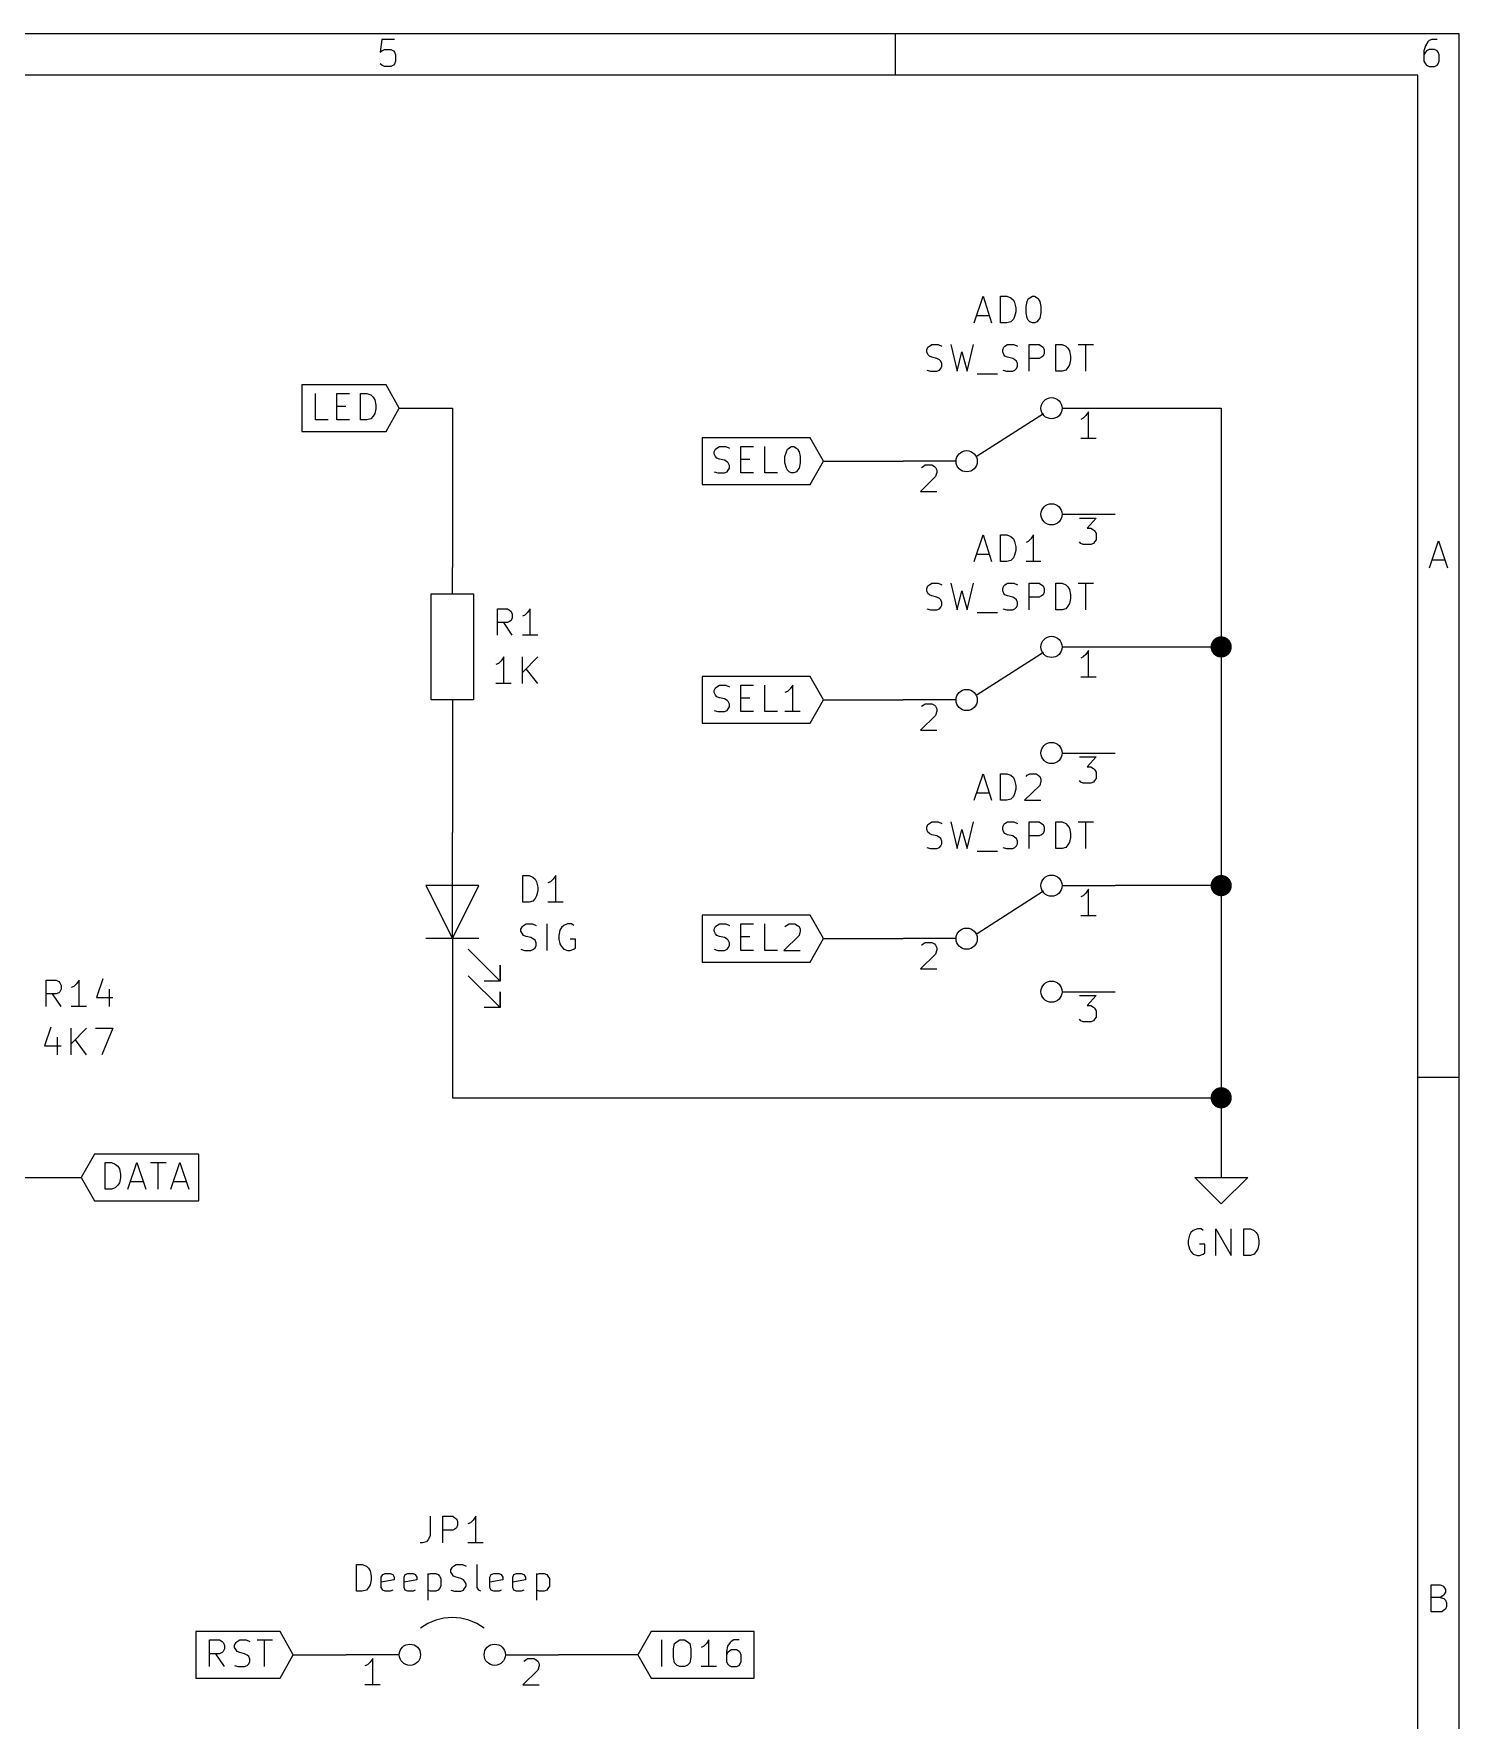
# Model space of a CAD drawing. Extents: x 10 to 287, y -200 to -10.
# Drawn here: x 218.7 to 287, y -90.8 to -10 of the extents above; entities that cross this region are included whole.
import ezdxf

# ---------------------------------------------------------------- set-up
doc = ezdxf.new("R2010")
doc.units = 0
doc.header["$MEASUREMENT"] = 0
for name, color, linetype in [('CYAN2', 4, 'CONTINUOUS'), ('GREEN2', 3, 'CONTINUOUS'), ('RED2', 1, 'CONTINUOUS')]:
    doc.layers.add(name, color=color, linetype=linetype)

msp = doc.modelspace()

# ---------------------------------------------------------------- linework, layer by layer
at = {"layer": 'CYAN2', "linetype": 'CONTINUOUS'}
for p, q in [((263.754, -23.8506), (264.185, -22.5806)), ((264.185, -22.5806), (264.592, -23.8506)), ((265.024, -23.8506), (265.024, -22.5806)), ((265.024, -22.5806), (265.328, -22.5806)), ((265.328, -22.5806), (265.506, -22.6568)), ((266.421, -22.6568), (266.548, -22.5806)), ((266.548, -22.5806), (266.649, -22.5806)), ((266.649, -22.5806), (266.776, -22.6568)), ((265.506, -22.6568), (265.633, -22.7584)), ((265.633, -22.7584), (265.684, -22.8854)), ((265.684, -22.8854), (265.76, -23.1394)), ((265.76, -23.3172), (265.684, -23.5458)), ((265.76, -23.1394), (265.76, -23.3172)), ((266.243, -23.0632), (266.294, -22.8346)), ((266.243, -23.368), (266.243, -23.0632)), ((266.294, -23.622), (266.243, -23.368)), ((266.294, -22.8346), (266.344, -22.7076)), ((266.344, -22.7076), (266.421, -22.6568)), ((266.776, -22.6568), (266.827, -22.7076)), ((266.827, -22.7076), (266.903, -22.8346)), ((266.903, -22.8346), (266.954, -23.0632)), ((266.954, -23.368), (266.903, -23.622)), ((266.954, -23.0632), (266.954, -23.368)), ((263.881, -23.495), (264.49, -23.495)), ((265.328, -23.8506), (265.024, -23.8506)), ((265.506, -23.7998), (265.328, -23.8506)), ((265.633, -23.6728), (265.506, -23.7998)), ((265.684, -23.5458), (265.633, -23.6728)), ((266.344, -23.7236), (266.294, -23.622)), ((266.421, -23.7998), (266.344, -23.7236)), ((266.548, -23.8506), (266.421, -23.7998)), ((266.649, -23.8506), (266.548, -23.8506)), ((266.776, -23.7998), (266.649, -23.8506)), ((266.827, -23.7236), (266.776, -23.7998)), ((266.903, -23.622), (266.827, -23.7236)), ((261.493, -25.146), (261.544, -25.019)), ((261.544, -25.019), (261.62, -24.9682)), ((261.62, -24.9682), (261.722, -24.892)), ((261.722, -24.892), (262.026, -24.892)), ((262.026, -24.892), (262.204, -24.9682)), ((262.636, -24.892), (262.941, -26.162)), ((263.423, -26.162), (263.728, -24.892)), ((265.125, -25.146), (265.176, -25.019)), ((265.176, -25.019), (265.227, -24.9682)), ((265.227, -24.9682), (265.354, -24.892)), ((265.354, -24.892), (265.659, -24.892)), ((265.659, -24.892), (265.836, -24.9682)), ((266.395, -26.162), (266.395, -24.892)), ((266.395, -24.892), (266.878, -24.892)), ((266.878, -24.892), (266.979, -24.9682)), ((266.979, -24.9682), (267.056, -25.019)), ((267.056, -25.019), (267.106, -25.146)), ((267.665, -26.162), (267.665, -24.892)), ((267.665, -24.892), (267.97, -24.892)), ((267.97, -24.892), (268.148, -24.9682)), ((268.148, -24.9682), (268.249, -25.0698)), ((268.732, -24.892), (269.469, -24.892)), ((269.113, -26.162), (269.113, -24.892)), ((261.493, -25.2476), (261.493, -25.146)), ((261.544, -25.3746), (261.493, -25.2476)), ((261.62, -25.4508), (261.544, -25.3746)), ((261.722, -25.5016), (261.62, -25.4508)), ((261.976, -25.5524), (261.722, -25.5016)), ((262.103, -25.6286), (261.976, -25.5524)), ((262.153, -25.6794), (262.103, -25.6286)), ((262.204, -25.8064), (262.153, -25.6794)), ((262.204, -25.9334), (262.204, -25.8064)), ((262.941, -26.162), (263.169, -25.2476)), ((263.169, -25.2476), (263.423, -26.162)), ((265.125, -25.2476), (265.125, -25.146)), ((265.176, -25.3746), (265.125, -25.2476)), ((265.227, -25.4508), (265.176, -25.3746)), ((265.354, -25.5016), (265.227, -25.4508)), ((265.608, -25.5524), (265.354, -25.5016)), ((265.709, -25.6286), (265.608, -25.5524)), ((265.786, -25.6794), (265.709, -25.6286)), ((265.836, -25.8064), (265.786, -25.6794)), ((265.836, -25.9334), (265.836, -25.8064)), ((266.878, -25.5524), (266.395, -25.5524)), ((266.979, -25.5016), (266.878, -25.5524)), ((267.056, -25.4508), (266.979, -25.5016)), ((267.106, -25.3238), (267.056, -25.4508)), ((267.106, -25.146), (267.106, -25.3238)), ((268.249, -25.0698), (268.326, -25.1968)), ((268.326, -25.1968), (268.376, -25.4508)), ((268.376, -25.6286), (268.326, -25.8572)), ((268.376, -25.4508), (268.376, -25.6286)), ((261.493, -26.1112), (261.671, -26.162)), ((261.671, -26.162), (261.976, -26.162)), ((261.976, -26.162), (262.103, -26.1112)), ((262.103, -26.1112), (262.153, -26.035)), ((262.153, -26.035), (262.204, -25.9334)), ((263.906, -26.289), (264.871, -26.289)), ((265.125, -26.1112), (265.303, -26.162)), ((265.303, -26.162), (265.608, -26.162)), ((265.608, -26.162), (265.709, -26.1112)), ((265.709, -26.1112), (265.786, -26.035)), ((265.786, -26.035), (265.836, -25.9334)), ((267.97, -26.162), (267.665, -26.162)), ((268.148, -26.1112), (267.97, -26.162)), ((268.249, -25.9842), (268.148, -26.1112)), ((268.326, -25.8572), (268.249, -25.9842)), ((263.754, -35.2806), (264.185, -34.0106)), ((264.185, -34.0106), (264.592, -35.2806)), ((265.024, -35.2806), (265.024, -34.0106)), ((265.024, -34.0106), (265.328, -34.0106)), ((265.328, -34.0106), (265.506, -34.0868)), ((265.506, -34.0868), (265.633, -34.1884)), ((265.633, -34.1884), (265.684, -34.3154)), ((265.684, -34.3154), (265.76, -34.5694)), ((265.76, -34.5694), (265.76, -34.7472)), ((266.344, -34.3154), (266.243, -34.3662)), ((266.471, -34.1884), (266.344, -34.3154)), ((266.598, -34.0106), (266.471, -34.1884)), ((266.598, -35.2806), (266.598, -34.0106)), ((263.881, -34.925), (264.49, -34.925)), ((265.328, -35.2806), (265.024, -35.2806)), ((265.506, -35.2298), (265.328, -35.2806)), ((265.633, -35.1028), (265.506, -35.2298)), ((265.684, -34.9758), (265.633, -35.1028)), ((265.76, -34.7472), (265.684, -34.9758)), ((266.954, -35.2806), (266.243, -35.2806)), ((261.62, -36.3982), (261.722, -36.322)), ((261.722, -36.322), (262.026, -36.322)), ((262.026, -36.322), (262.204, -36.3982)), ((262.636, -36.322), (262.941, -37.592)), ((263.423, -37.592), (263.728, -36.322)), ((265.227, -36.3982), (265.354, -36.322)), ((265.354, -36.322), (265.659, -36.322)), ((265.659, -36.322), (265.836, -36.3982)), ((266.395, -37.592), (266.395, -36.322)), ((266.395, -36.322), (266.878, -36.322)), ((266.878, -36.322), (266.979, -36.3982)), ((267.665, -37.592), (267.665, -36.322)), ((267.665, -36.322), (267.97, -36.322)), ((267.97, -36.322), (268.148, -36.3982)), ((268.732, -36.322), (269.469, -36.322)), ((269.113, -37.592), (269.113, -36.322)), ((261.493, -36.576), (261.544, -36.449)), ((261.493, -36.6776), (261.493, -36.576)), ((261.544, -36.8046), (261.493, -36.6776)), ((261.544, -36.449), (261.62, -36.3982)), ((261.62, -36.8808), (261.544, -36.8046)), ((261.722, -36.9316), (261.62, -36.8808)), ((261.976, -36.9824), (261.722, -36.9316)), ((262.103, -37.0586), (261.976, -36.9824)), ((262.153, -37.1094), (262.103, -37.0586)), ((262.204, -37.2364), (262.153, -37.1094)), ((262.941, -37.592), (263.169, -36.6776)), ((263.169, -36.6776), (263.423, -37.592)), ((265.125, -36.576), (265.176, -36.449)), ((265.125, -36.6776), (265.125, -36.576)), ((265.176, -36.8046), (265.125, -36.6776)), ((265.176, -36.449), (265.227, -36.3982)), ((265.227, -36.8808), (265.176, -36.8046)), ((265.354, -36.9316), (265.227, -36.8808)), ((265.608, -36.9824), (265.354, -36.9316)), ((265.709, -37.0586), (265.608, -36.9824)), ((265.786, -37.1094), (265.709, -37.0586)), ((265.836, -37.2364), (265.786, -37.1094)), ((266.878, -36.9824), (266.395, -36.9824)), ((266.979, -36.9316), (266.878, -36.9824)), ((266.979, -36.3982), (267.056, -36.449)), ((267.056, -36.8808), (266.979, -36.9316)), ((267.056, -36.449), (267.106, -36.576)), ((267.106, -36.7538), (267.056, -36.8808)), ((267.106, -36.576), (267.106, -36.7538)), ((268.148, -36.3982), (268.249, -36.4998)), ((268.249, -36.4998), (268.326, -36.6268)), ((268.326, -36.6268), (268.376, -36.8808)), ((268.376, -37.0586), (268.326, -37.2872)), ((268.376, -36.8808), (268.376, -37.0586)), ((240.919, -38.8112), (240.919, -37.5412)), ((240.919, -37.5412), (241.402, -37.5412)), ((241.402, -37.5412), (241.503, -37.6174)), ((241.503, -37.6174), (241.579, -37.6682)), ((241.579, -37.6682), (241.63, -37.7952)), ((241.63, -37.7952), (241.63, -37.973)), ((242.24, -37.846), (242.113, -37.8968)), ((242.367, -37.719), (242.24, -37.846)), ((242.494, -37.5412), (242.367, -37.719)), ((242.494, -38.8112), (242.494, -37.5412)), ((261.493, -37.5412), (261.671, -37.592)), ((261.671, -37.592), (261.976, -37.592)), ((261.976, -37.592), (262.103, -37.5412)), ((262.103, -37.5412), (262.153, -37.465)), ((262.153, -37.465), (262.204, -37.3634)), ((262.204, -37.3634), (262.204, -37.2364)), ((263.906, -37.719), (264.871, -37.719)), ((265.125, -37.5412), (265.303, -37.592)), ((265.303, -37.592), (265.608, -37.592)), ((265.608, -37.592), (265.709, -37.5412)), ((265.709, -37.5412), (265.786, -37.465)), ((265.786, -37.465), (265.836, -37.3634)), ((265.836, -37.3634), (265.836, -37.2364)), ((267.97, -37.592), (267.665, -37.592)), ((268.148, -37.5412), (267.97, -37.592)), ((268.249, -37.4142), (268.148, -37.5412)), ((268.326, -37.2872), (268.249, -37.4142)), ((241.402, -38.2016), (240.919, -38.2016)), ((241.63, -38.8112), (241.224, -38.2016)), ((241.503, -38.1508), (241.402, -38.2016)), ((241.579, -38.1), (241.503, -38.1508)), ((241.63, -37.973), (241.579, -38.1)), ((242.849, -38.8112), (242.113, -38.8112)), ((240.97, -40.1574), (240.843, -40.2082)), ((241.097, -40.0304), (240.97, -40.1574)), ((241.224, -39.8526), (241.097, -40.0304)), ((241.224, -41.1226), (241.224, -39.8526)), ((242.113, -41.1226), (242.113, -39.8526)), ((242.849, -39.8526), (242.113, -40.5892)), ((241.579, -41.1226), (240.843, -41.1226)), ((242.849, -41.1226), (242.291, -40.4114)), ((263.754, -46.7106), (264.185, -45.4406)), ((264.185, -45.4406), (264.592, -46.7106)), ((265.024, -46.7106), (265.024, -45.4406)), ((265.024, -45.4406), (265.328, -45.4406)), ((265.328, -45.4406), (265.506, -45.5168)), ((265.506, -45.5168), (265.633, -45.6184)), ((265.633, -45.6184), (265.684, -45.7454)), ((265.684, -45.7454), (265.76, -45.9994)), ((265.76, -45.9994), (265.76, -46.1772)), ((266.903, -45.9994), (266.167, -46.7106)), ((266.243, -45.5676), (266.294, -45.5168)), ((266.294, -45.5168), (266.421, -45.4406)), ((266.421, -45.4406), (266.725, -45.4406)), ((266.725, -45.4406), (266.827, -45.5168)), ((266.827, -45.5168), (266.903, -45.5676)), ((266.903, -45.5676), (266.954, -45.6946)), ((266.954, -45.7962), (266.903, -45.9994)), ((266.954, -45.6946), (266.954, -45.7962)), ((263.881, -46.355), (264.49, -46.355)), ((265.328, -46.7106), (265.024, -46.7106)), ((265.506, -46.6598), (265.328, -46.7106)), ((265.633, -46.5328), (265.506, -46.6598)), ((265.684, -46.4058), (265.633, -46.5328)), ((265.76, -46.1772), (265.684, -46.4058)), ((266.167, -46.7106), (266.954, -46.7106)), ((261.493, -48.006), (261.544, -47.879)), ((261.493, -48.1076), (261.493, -48.006)), ((261.544, -48.2346), (261.493, -48.1076)), ((261.544, -47.879), (261.62, -47.8282)), ((261.62, -48.3108), (261.544, -48.2346)), ((261.62, -47.8282), (261.722, -47.752)), ((261.722, -48.3616), (261.62, -48.3108)), ((261.722, -47.752), (262.026, -47.752)), ((261.976, -48.4124), (261.722, -48.3616)), ((262.103, -48.4886), (261.976, -48.4124)), ((262.026, -47.752), (262.204, -47.8282)), ((262.636, -47.752), (262.941, -49.022)), ((262.941, -49.022), (263.169, -48.1076)), ((263.169, -48.1076), (263.423, -49.022)), ((263.423, -49.022), (263.728, -47.752)), ((265.125, -48.006), (265.176, -47.879)), ((265.125, -48.1076), (265.125, -48.006)), ((265.176, -48.2346), (265.125, -48.1076)), ((265.176, -47.879), (265.227, -47.8282)), ((265.227, -48.3108), (265.176, -48.2346)), ((265.227, -47.8282), (265.354, -47.752)), ((265.354, -48.3616), (265.227, -48.3108)), ((265.354, -47.752), (265.659, -47.752)), ((265.608, -48.4124), (265.354, -48.3616)), ((265.709, -48.4886), (265.608, -48.4124)), ((265.659, -47.752), (265.836, -47.8282)), ((266.395, -49.022), (266.395, -47.752)), ((266.395, -47.752), (266.878, -47.752)), ((266.878, -48.4124), (266.395, -48.4124)), ((266.878, -47.752), (266.979, -47.8282)), ((266.979, -48.3616), (266.878, -48.4124)), ((266.979, -47.8282), (267.056, -47.879)), ((267.056, -48.3108), (266.979, -48.3616)), ((267.056, -47.879), (267.106, -48.006)), ((267.106, -48.1838), (267.056, -48.3108)), ((267.106, -48.006), (267.106, -48.1838)), ((267.665, -49.022), (267.665, -47.752)), ((267.665, -47.752), (267.97, -47.752)), ((267.97, -47.752), (268.148, -47.8282)), ((268.148, -47.8282), (268.249, -47.9298)), ((268.249, -47.9298), (268.326, -48.0568)), ((268.326, -48.0568), (268.376, -48.3108)), ((268.376, -48.3108), (268.376, -48.4886)), ((268.732, -47.752), (269.469, -47.752)), ((269.113, -49.022), (269.113, -47.752)), ((261.493, -48.9712), (261.671, -49.022)), ((261.671, -49.022), (261.976, -49.022)), ((261.976, -49.022), (262.103, -48.9712)), ((262.153, -48.5394), (262.103, -48.4886)), ((262.103, -48.9712), (262.153, -48.895)), ((262.204, -48.6664), (262.153, -48.5394)), ((262.153, -48.895), (262.204, -48.7934)), ((262.204, -48.7934), (262.204, -48.6664)), ((263.906, -49.149), (264.871, -49.149)), ((265.125, -48.9712), (265.303, -49.022)), ((265.303, -49.022), (265.608, -49.022)), ((265.608, -49.022), (265.709, -48.9712)), ((265.786, -48.5394), (265.709, -48.4886)), ((265.709, -48.9712), (265.786, -48.895)), ((265.836, -48.6664), (265.786, -48.5394)), ((265.786, -48.895), (265.836, -48.7934)), ((265.836, -48.7934), (265.836, -48.6664)), ((267.97, -49.022), (267.665, -49.022)), ((268.148, -48.9712), (267.97, -49.022)), ((268.249, -48.8442), (268.148, -48.9712)), ((268.326, -48.7172), (268.249, -48.8442)), ((268.376, -48.4886), (268.326, -48.7172)), ((242.138, -51.5874), (242.138, -50.3174)), ((242.138, -50.3174), (242.443, -50.3174)), ((242.443, -50.3174), (242.621, -50.3936)), ((242.621, -50.3936), (242.722, -50.4952)), ((242.722, -50.4952), (242.799, -50.6222)), ((242.799, -50.6222), (242.849, -50.8762)), ((242.849, -50.8762), (242.849, -51.054)), ((243.459, -50.6222), (243.332, -50.673)), ((243.586, -50.4952), (243.459, -50.6222)), ((243.713, -50.3174), (243.586, -50.4952)), ((243.713, -51.5874), (243.713, -50.3174)), ((242.443, -51.5874), (242.138, -51.5874)), ((242.621, -51.5366), (242.443, -51.5874)), ((242.722, -51.4096), (242.621, -51.5366)), ((242.799, -51.2826), (242.722, -51.4096)), ((242.849, -51.054), (242.799, -51.2826)), ((244.069, -51.5874), (243.332, -51.5874)), ((242.037, -52.8828), (242.113, -52.7558)), ((242.037, -52.9844), (242.037, -52.8828)), ((242.113, -53.1114), (242.037, -52.9844)), ((242.113, -52.7558), (242.164, -52.705)), ((242.164, -53.1876), (242.113, -53.1114)), ((242.164, -52.705), (242.291, -52.6288)), ((242.291, -53.2384), (242.164, -53.1876)), ((242.291, -52.6288), (242.595, -52.6288)), ((242.519, -53.2892), (242.291, -53.2384)), ((242.646, -53.3654), (242.519, -53.2892)), ((242.595, -52.6288), (242.773, -52.705)), ((243.307, -53.8988), (243.307, -52.6288)), ((243.916, -52.9336), (243.865, -53.1876)), ((243.865, -53.1876), (243.865, -53.3654)), ((243.992, -52.8066), (243.916, -52.9336)), ((244.094, -52.705), (243.992, -52.8066)), ((244.272, -52.6288), (244.094, -52.705)), ((244.475, -52.6288), (244.272, -52.6288)), ((244.577, -52.705), (244.475, -52.6288)), ((242.037, -53.848), (242.214, -53.8988)), ((242.214, -53.8988), (242.519, -53.8988)), ((242.519, -53.8988), (242.646, -53.848)), ((242.722, -53.4162), (242.646, -53.3654)), ((242.646, -53.848), (242.722, -53.7718)), ((242.773, -53.5432), (242.722, -53.4162)), ((242.722, -53.7718), (242.773, -53.6702)), ((242.773, -53.6702), (242.773, -53.5432)), ((243.865, -53.3654), (243.916, -53.594)), ((243.916, -53.594), (243.992, -53.721)), ((243.992, -53.721), (244.094, -53.848)), ((244.094, -53.848), (244.272, -53.8988)), ((244.272, -53.8988), (244.399, -53.8988)), ((244.653, -53.3654), (244.399, -53.3654)), ((244.399, -53.8988), (244.577, -53.848)), ((244.577, -53.848), (244.653, -53.7718)), ((244.653, -53.7718), (244.653, -53.3654)), ((219.304, -56.5912), (219.304, -55.3212)), ((219.304, -55.3212), (219.786, -55.3212)), ((219.786, -55.3212), (219.913, -55.3974)), ((219.913, -55.3974), (219.964, -55.4482)), ((219.964, -55.4482), (220.015, -55.5752)), ((220.015, -55.5752), (220.015, -55.753)), ((220.624, -55.626), (220.497, -55.6768)), ((220.751, -55.499), (220.624, -55.626)), ((220.878, -55.3212), (220.751, -55.499)), ((220.878, -56.5912), (220.878, -55.3212)), ((222.021, -55.2704), (221.717, -56.1594)), ((219.786, -55.9816), (219.304, -55.9816)), ((220.015, -56.5912), (219.608, -55.9816)), ((219.913, -55.9308), (219.786, -55.9816)), ((219.964, -55.88), (219.913, -55.9308)), ((220.015, -55.753), (219.964, -55.88)), ((221.717, -56.1594), (222.504, -56.1594)), ((222.326, -55.753), (222.326, -56.5912)), ((221.234, -56.5912), (220.497, -56.5912)), ((219.532, -57.5818), (219.227, -58.4708)), ((219.837, -58.0644), (219.837, -58.9026)), ((220.497, -58.9026), (220.497, -57.6326)), ((221.234, -57.6326), (220.497, -58.3692)), ((221.666, -57.6326), (222.504, -57.6326)), ((222.504, -57.6326), (221.971, -58.9026)), ((219.227, -58.4708), (220.015, -58.4708)), ((221.234, -58.9026), (220.701, -58.1914)), ((274.066, -67.5386), (274.015, -67.7926)), ((274.015, -67.7926), (274.015, -67.9704)), ((274.142, -67.4116), (274.066, -67.5386)), ((274.244, -67.31), (274.142, -67.4116)), ((274.447, -67.2338), (274.244, -67.31)), ((274.625, -67.2338), (274.447, -67.2338)), ((274.726, -67.31), (274.625, -67.2338)), ((275.336, -68.5038), (275.336, -67.2338)), ((275.336, -67.2338), (276.073, -68.5038)), ((276.073, -68.5038), (276.073, -67.2338)), ((276.682, -68.5038), (276.682, -67.2338)), ((276.682, -67.2338), (276.987, -67.2338)), ((276.987, -67.2338), (277.165, -67.31)), ((277.165, -67.31), (277.266, -67.4116)), ((277.266, -67.4116), (277.343, -67.5386)), ((277.343, -67.5386), (277.393, -67.7926)), ((277.393, -67.7926), (277.393, -67.9704)), ((274.015, -67.9704), (274.066, -68.199)), ((274.066, -68.199), (274.142, -68.326)), ((274.142, -68.326), (274.244, -68.453)), ((274.244, -68.453), (274.447, -68.5038)), ((274.447, -68.5038), (274.549, -68.5038)), ((274.803, -67.9704), (274.549, -67.9704)), ((274.549, -68.5038), (274.726, -68.453)), ((274.726, -68.453), (274.803, -68.3768)), ((274.803, -68.3768), (274.803, -67.9704)), ((276.987, -68.5038), (276.682, -68.5038)), ((277.165, -68.453), (276.987, -68.5038)), ((277.266, -68.326), (277.165, -68.453)), ((277.343, -68.199), (277.266, -68.326)), ((277.393, -67.9704), (277.343, -68.199)), ((237.693, -81.0006), (237.693, -81.915)), ((238.303, -82.2706), (238.303, -81.0006)), ((238.303, -81.0006), (238.785, -81.0006)), ((238.785, -81.0006), (238.887, -81.0768)), ((238.887, -81.0768), (238.963, -81.1276)), ((238.963, -81.5594), (238.887, -81.6102)), ((238.963, -81.1276), (239.014, -81.2546)), ((239.014, -81.4324), (238.963, -81.5594)), ((239.014, -81.2546), (239.014, -81.4324)), ((239.624, -81.3054), (239.497, -81.3562)), ((239.751, -81.1784), (239.624, -81.3054)), ((239.878, -81.0006), (239.751, -81.1784)), ((239.878, -82.2706), (239.878, -81.0006)), ((237.338, -82.2706), (237.211, -82.2706)), ((237.515, -82.2198), (237.338, -82.2706)), ((237.617, -82.0928), (237.515, -82.2198)), ((237.693, -81.915), (237.617, -82.0928)), ((238.785, -81.661), (238.303, -81.661)), ((238.887, -81.6102), (238.785, -81.661)), ((240.233, -82.2706), (239.497, -82.2706)), ((234.163, -84.582), (234.163, -83.312)), ((234.163, -83.312), (234.442, -83.312)), ((234.442, -83.312), (234.645, -83.3882)), ((234.645, -83.3882), (234.747, -83.4898)), ((234.747, -83.4898), (234.823, -83.6168)), ((234.823, -83.6168), (234.874, -83.8708)), ((234.874, -83.8708), (234.874, -84.0486)), ((235.356, -83.9216), (235.433, -83.7946)), ((235.356, -84.4042), (235.356, -83.9216)), ((235.433, -83.7946), (235.534, -83.7438)), ((235.534, -83.7438), (235.788, -83.7438)), ((235.788, -83.7438), (235.915, -83.7946)), ((235.915, -83.7946), (235.966, -83.9216)), ((235.966, -83.9216), (235.966, -84.0486)), ((236.449, -83.9216), (236.499, -83.7946)), ((236.449, -84.4042), (236.449, -83.9216)), ((236.499, -83.7946), (236.626, -83.7438)), ((236.626, -83.7438), (236.88, -83.7438)), ((236.88, -83.7438), (236.982, -83.7946)), ((236.982, -83.7946), (237.058, -83.9216)), ((237.058, -83.9216), (237.058, -84.0486)), ((237.592, -83.7438), (237.592, -85.0138)), ((237.592, -83.7946), (237.719, -83.7438)), ((237.719, -83.7438), (237.973, -83.7438)), ((237.973, -83.7438), (238.074, -83.7946)), ((238.074, -83.7946), (238.15, -83.8708)), ((238.15, -83.8708), (238.201, -83.9724)), ((238.201, -83.9724), (238.201, -84.3534)), ((238.684, -83.566), (238.76, -83.439)), ((238.684, -83.6676), (238.684, -83.566)), ((238.76, -83.7946), (238.684, -83.6676)), ((238.76, -83.439), (238.811, -83.3882)), ((238.811, -83.8708), (238.76, -83.7946)), ((238.811, -83.3882), (238.938, -83.312)), ((238.938, -83.9216), (238.811, -83.8708)), ((238.938, -83.312), (239.243, -83.312)), ((239.166, -83.9724), (238.938, -83.9216)), ((239.293, -84.0486), (239.166, -83.9724)), ((239.243, -83.312), (239.42, -83.3882)), ((239.954, -84.4042), (239.954, -83.312)), ((240.563, -83.9216), (240.614, -83.7946)), ((240.563, -84.4042), (240.563, -83.9216)), ((240.614, -83.7946), (240.741, -83.7438)), ((240.741, -83.7438), (240.995, -83.7438)), ((240.995, -83.7438), (241.097, -83.7946)), ((241.097, -83.7946), (241.173, -83.9216)), ((241.173, -83.9216), (241.173, -84.0486)), ((241.656, -83.9216), (241.706, -83.7946)), ((241.656, -84.4042), (241.656, -83.9216)), ((241.706, -83.7946), (241.833, -83.7438)), ((241.833, -83.7438), (242.062, -83.7438)), ((242.062, -83.7438), (242.189, -83.7946)), ((242.189, -83.7946), (242.265, -83.9216)), ((242.265, -83.9216), (242.265, -84.0486)), ((242.799, -83.7438), (242.799, -85.0138)), ((242.799, -83.7946), (242.926, -83.7438)), ((242.926, -83.7438), (243.154, -83.7438)), ((243.154, -83.7438), (243.281, -83.7946)), ((243.281, -83.7946), (243.332, -83.8708)), ((243.332, -83.8708), (243.408, -83.9724)), ((243.408, -83.9724), (243.408, -84.3534)), ((234.442, -84.582), (234.163, -84.582)), ((234.645, -84.5312), (234.442, -84.582)), ((234.747, -84.4042), (234.645, -84.5312)), ((234.823, -84.2772), (234.747, -84.4042)), ((234.874, -84.0486), (234.823, -84.2772)), ((235.966, -84.0486), (235.356, -84.1502)), ((235.433, -84.5312), (235.356, -84.4042)), ((235.534, -84.582), (235.433, -84.5312)), ((235.788, -84.582), (235.534, -84.582)), ((235.915, -84.5312), (235.788, -84.582)), ((237.058, -84.0486), (236.449, -84.1502)), ((236.499, -84.5312), (236.449, -84.4042)), ((236.626, -84.582), (236.499, -84.5312)), ((236.88, -84.582), (236.626, -84.582)), ((236.982, -84.5312), (236.88, -84.582)), ((237.719, -84.582), (237.592, -84.5312)), ((237.973, -84.582), (237.719, -84.582)), ((238.074, -84.5312), (237.973, -84.582)), ((238.15, -84.455), (238.074, -84.5312)), ((238.201, -84.3534), (238.15, -84.455)), ((238.684, -84.5312), (238.862, -84.582)), ((238.862, -84.582), (239.166, -84.582)), ((239.166, -84.582), (239.293, -84.5312)), ((239.344, -84.0994), (239.293, -84.0486)), ((239.293, -84.5312), (239.344, -84.455)), ((239.42, -84.2264), (239.344, -84.0994)), ((239.344, -84.455), (239.42, -84.3534)), ((239.42, -84.3534), (239.42, -84.2264)), ((240.03, -84.5312), (239.954, -84.4042)), ((240.132, -84.582), (240.03, -84.5312)), ((241.173, -84.0486), (240.563, -84.1502)), ((240.614, -84.5312), (240.563, -84.4042)), ((240.741, -84.582), (240.614, -84.5312)), ((240.995, -84.582), (240.741, -84.582)), ((241.097, -84.5312), (240.995, -84.582)), ((242.265, -84.0486), (241.656, -84.1502)), ((241.706, -84.5312), (241.656, -84.4042)), ((241.833, -84.582), (241.706, -84.5312)), ((242.062, -84.582), (241.833, -84.582)), ((242.189, -84.5312), (242.062, -84.582)), ((242.926, -84.582), (242.799, -84.5312)), ((243.154, -84.582), (242.926, -84.582)), ((243.281, -84.5312), (243.154, -84.582)), ((243.332, -84.455), (243.281, -84.5312)), ((243.408, -84.3534), (243.332, -84.455))]:
    msp.add_line(p, q, dxfattribs=at)
at = {"layer": 'GREEN2', "linetype": 'CONTINUOUS'}
for p, q in [((236.22, -27.94), (238.76, -27.94)), ((238.76, -27.94), (238.76, -35.56)), ((270.51, -27.94), (275.59, -27.94)), ((275.59, -27.94), (275.59, -39.37)), ((256.54, -30.48), (260.35, -30.48)), ((270.51, -39.37), (275.59, -39.37)), ((275.59, -39.37), (275.59, -50.8)), ((256.54, -41.91), (260.35, -41.91)), ((238.76, -43.18), (238.76, -48.26)), ((275.59, -50.8), (270.51, -50.8)), ((275.59, -50.8), (275.59, -60.96)), ((256.54, -53.34), (260.35, -53.34)), ((238.76, -55.88), (238.76, -60.96)), ((238.76, -60.96), (275.59, -60.96)), ((275.59, -60.96), (275.59, -63.5)), ((217.17, -64.77), (220.98, -64.77)), ((231.14, -87.63), (233.68, -87.63)), ((247.65, -87.63), (243.84, -87.63))]:
    msp.add_line(p, q, dxfattribs=at)
at = {"layer": 'GREEN2', "const_width": 0.508}
for points in [[(275.336, -39.37, 1), (275.844, -39.37, 1)], [(275.336, -50.8, 1), (275.844, -50.8, 1)], [(275.336, -60.96, 1), (275.844, -60.96, 1)]]:
    msp.add_lwpolyline(points, format="xyb", close=True, dxfattribs=at)
at = {"layer": 'RED2', "linetype": 'CONTINUOUS'}
for p, q in [((286.995, -10.0076), (10.0076, -10.0076)), ((235.382, -10.287), (235.306, -10.8966)), ((235.991, -10.287), (235.382, -10.287)), ((259.994, -11.9888), (259.994, -10.0076)), ((285.496, -10.3886), (285.369, -10.5918)), ((285.547, -10.3378), (285.496, -10.3886)), ((285.674, -10.287), (285.547, -10.3378)), ((285.928, -10.287), (285.674, -10.287)), ((286.995, -200), (286.995, -10.0076)), ((235.306, -10.8966), (235.382, -10.8204)), ((235.382, -10.8204), (235.509, -10.7696)), ((235.509, -10.7696), (235.814, -10.7696)), ((235.814, -10.7696), (235.941, -10.8204)), ((235.941, -10.8204), (235.991, -10.8966)), ((235.991, -10.8966), (236.042, -11.0236)), ((236.042, -11.0236), (236.042, -11.3284)), ((285.369, -10.5918), (285.293, -10.8204)), ((285.293, -10.8204), (285.293, -11.3284)), ((285.369, -10.8966), (285.293, -11.0236)), ((285.42, -10.8204), (285.369, -10.8966)), ((285.547, -10.7696), (285.42, -10.8204)), ((285.801, -10.7696), (285.547, -10.7696)), ((285.928, -10.8204), (285.801, -10.7696)), ((285.979, -10.8966), (285.928, -10.8204)), ((286.029, -11.0236), (285.979, -10.8966)), ((286.029, -11.3284), (286.029, -11.0236)), ((285.013, -11.9888), (11.9888, -11.9888)), ((235.382, -11.5062), (235.306, -11.4554)), ((235.509, -11.5824), (235.382, -11.5062)), ((235.814, -11.5824), (235.509, -11.5824)), ((235.941, -11.5062), (235.814, -11.5824)), ((235.991, -11.4554), (235.941, -11.5062)), ((236.042, -11.3284), (235.991, -11.4554)), ((285.013, -198.018), (285.013, -11.9888)), ((285.293, -11.3284), (285.369, -11.4554)), ((285.369, -11.4554), (285.42, -11.5062)), ((285.42, -11.5062), (285.547, -11.5824)), ((285.547, -11.5824), (285.801, -11.5824)), ((285.801, -11.5824), (285.928, -11.5062)), ((285.928, -11.5062), (285.979, -11.4554)), ((285.979, -11.4554), (286.029, -11.3284)), ((235.585, -26.8224), (231.546, -26.8224)), ((231.546, -26.8224), (231.546, -27.94)), ((232.207, -28.4988), (232.207, -27.2288)), ((233.223, -28.4988), (233.223, -27.2288)), ((233.223, -27.2288), (233.832, -27.2288)), ((234.366, -28.4988), (234.366, -27.2288)), ((234.366, -27.2288), (234.671, -27.2288)), ((234.671, -27.2288), (234.848, -27.305)), ((234.848, -27.305), (234.975, -27.4066)), ((234.975, -27.4066), (235.052, -27.5336)), ((236.22, -27.94), (235.585, -26.8224)), ((231.546, -27.94), (231.546, -29.0576)), ((233.223, -27.8384), (233.655, -27.8384)), ((235.052, -28.194), (234.975, -28.321)), ((235.052, -27.5336), (235.102, -27.7876)), ((235.102, -27.9654), (235.052, -28.194)), ((235.102, -27.7876), (235.102, -27.9654)), ((235.585, -29.0576), (236.22, -27.94)), ((263.906, -30.226), (267.081, -28.194)), ((267.97, -27.94), (270.51, -27.94)), ((269.24, -28.1178), (269.113, -28.2956)), ((269.24, -29.3878), (269.24, -28.1178)), ((231.546, -29.0576), (235.585, -29.0576)), ((232.816, -28.4988), (232.207, -28.4988)), ((233.832, -28.4988), (233.223, -28.4988)), ((234.671, -28.4988), (234.366, -28.4988)), ((234.848, -28.448), (234.671, -28.4988)), ((234.975, -28.321), (234.848, -28.448)), ((268.986, -28.4226), (268.859, -28.4734)), ((269.113, -28.2956), (268.986, -28.4226)), ((255.905, -29.3624), (250.723, -29.3624)), ((250.723, -29.3624), (250.723, -30.48)), ((251.358, -29.8958), (251.435, -29.845)), ((251.435, -29.845), (251.562, -29.7688)), ((251.562, -29.7688), (251.866, -29.7688)), ((251.866, -29.7688), (252.044, -29.845)), ((252.578, -31.0388), (252.578, -29.7688)), ((252.578, -29.7688), (253.187, -29.7688)), ((253.721, -31.0388), (253.721, -29.7688)), ((254.813, -29.8958), (254.889, -29.845)), ((254.889, -29.845), (254.991, -29.7688)), ((254.991, -29.7688), (255.118, -29.7688)), ((255.118, -29.7688), (255.245, -29.845)), ((255.245, -29.845), (255.295, -29.8958)), ((256.54, -30.48), (255.905, -29.3624)), ((269.596, -29.3878), (268.859, -29.3878)), ((250.723, -30.48), (250.723, -31.5976)), ((251.308, -30.0228), (251.358, -29.8958)), ((251.308, -30.1244), (251.308, -30.0228)), ((251.358, -30.2514), (251.308, -30.1244)), ((251.435, -30.3276), (251.358, -30.2514)), ((251.562, -30.3784), (251.435, -30.3276)), ((251.79, -30.4292), (251.562, -30.3784)), ((251.917, -30.5054), (251.79, -30.4292)), ((251.968, -30.5562), (251.917, -30.5054)), ((252.044, -30.6832), (251.968, -30.5562)), ((252.044, -30.8102), (252.044, -30.6832)), ((252.578, -30.3784), (253.009, -30.3784)), ((254.686, -30.2514), (254.762, -30.0228)), ((254.686, -30.5562), (254.686, -30.2514)), ((254.762, -30.8102), (254.686, -30.5562)), ((254.762, -30.0228), (254.813, -29.8958)), ((255.295, -29.8958), (255.372, -30.0228)), ((255.372, -30.0228), (255.422, -30.2514)), ((255.422, -30.5562), (255.372, -30.8102)), ((255.422, -30.2514), (255.422, -30.5562)), ((255.905, -31.5976), (256.54, -30.48)), ((262.89, -30.48), (260.35, -30.48)), ((261.315, -30.734), (261.417, -30.6578)), ((261.417, -30.6578), (261.722, -30.6578)), ((261.722, -30.6578), (261.849, -30.734)), ((251.308, -30.988), (251.485, -31.0388)), ((251.485, -31.0388), (251.79, -31.0388)), ((251.79, -31.0388), (251.917, -30.988)), ((251.917, -30.988), (251.968, -30.9118)), ((251.968, -30.9118), (252.044, -30.8102)), ((253.187, -31.0388), (252.578, -31.0388)), ((254.33, -31.0388), (253.721, -31.0388)), ((254.813, -30.9118), (254.762, -30.8102)), ((254.889, -30.988), (254.813, -30.9118)), ((254.991, -31.0388), (254.889, -30.988)), ((255.118, -31.0388), (254.991, -31.0388)), ((255.245, -30.988), (255.118, -31.0388)), ((255.295, -30.9118), (255.245, -30.988)), ((255.372, -30.8102), (255.295, -30.9118)), ((261.899, -31.2166), (261.188, -31.9278)), ((261.239, -30.7848), (261.315, -30.734)), ((261.849, -30.734), (261.899, -30.7848)), ((261.899, -30.7848), (261.976, -30.9118)), ((261.976, -31.0134), (261.899, -31.2166)), ((261.976, -30.9118), (261.976, -31.0134)), ((250.723, -31.5976), (255.905, -31.5976)), ((261.188, -31.9278), (261.976, -31.9278)), ((267.97, -33.02), (270.51, -33.02)), ((268.808, -33.1978), (269.596, -33.1978)), ((269.596, -33.1978), (269.164, -33.6804)), ((269.164, -33.6804), (269.342, -33.6804)), ((269.342, -33.6804), (269.469, -33.7566)), ((269.469, -33.7566), (269.519, -33.8074)), ((269.519, -33.8074), (269.596, -33.9344)), ((268.859, -34.417), (268.808, -34.3408)), ((268.986, -34.4678), (268.859, -34.417)), ((269.342, -34.4678), (268.986, -34.4678)), ((269.469, -34.417), (269.342, -34.4678)), ((269.519, -34.3408), (269.469, -34.417)), ((269.596, -34.2392), (269.519, -34.3408)), ((269.596, -33.9344), (269.596, -34.2392)), ((285.572, -35.5854), (286.004, -34.29)), ((286.004, -34.29), (286.436, -35.5854)), ((285.674, -35.2044), (286.309, -35.2044)), ((238.76, -36.83), (238.76, -35.56)), ((237.744, -41.91), (237.744, -36.83)), ((237.744, -36.83), (239.776, -36.83)), ((239.776, -36.83), (239.776, -41.91)), ((267.97, -39.37), (270.51, -39.37)), ((269.24, -39.5478), (269.113, -39.7256)), ((269.24, -40.8178), (269.24, -39.5478)), ((263.906, -41.656), (267.081, -39.624)), ((268.986, -39.8526), (268.859, -39.9034)), ((269.113, -39.7256), (268.986, -39.8526)), ((255.905, -40.7924), (250.723, -40.7924)), ((250.723, -40.7924), (250.723, -41.91)), ((256.54, -41.91), (255.905, -40.7924)), ((269.596, -40.8178), (268.859, -40.8178)), ((239.776, -41.91), (237.744, -41.91)), ((238.76, -41.91), (238.76, -43.18)), ((250.723, -41.91), (250.723, -43.0276)), ((251.308, -41.4528), (251.358, -41.3258)), ((251.308, -41.5544), (251.308, -41.4528)), ((251.358, -41.6814), (251.308, -41.5544)), ((251.358, -41.3258), (251.435, -41.275)), ((251.435, -41.7576), (251.358, -41.6814)), ((251.435, -41.275), (251.562, -41.1988)), ((251.562, -41.8084), (251.435, -41.7576)), ((251.562, -41.1988), (251.866, -41.1988)), ((251.79, -41.8592), (251.562, -41.8084)), ((251.917, -41.9354), (251.79, -41.8592)), ((251.866, -41.1988), (252.044, -41.275)), ((251.968, -41.9862), (251.917, -41.9354)), ((252.044, -42.1132), (251.968, -41.9862)), ((252.578, -42.4688), (252.578, -41.1988)), ((252.578, -41.1988), (253.187, -41.1988)), ((252.578, -41.8084), (253.009, -41.8084)), ((253.721, -42.4688), (253.721, -41.1988)), ((254.813, -41.5036), (254.686, -41.5544)), ((254.94, -41.3766), (254.813, -41.5036)), ((255.067, -41.1988), (254.94, -41.3766)), ((255.067, -42.4688), (255.067, -41.1988)), ((255.905, -43.0276), (256.54, -41.91)), ((262.89, -41.91), (260.35, -41.91)), ((251.308, -42.418), (251.485, -42.4688)), ((251.485, -42.4688), (251.79, -42.4688)), ((251.79, -42.4688), (251.917, -42.418)), ((251.917, -42.418), (251.968, -42.3418)), ((251.968, -42.3418), (252.044, -42.2402)), ((252.044, -42.2402), (252.044, -42.1132)), ((253.187, -42.4688), (252.578, -42.4688)), ((254.33, -42.4688), (253.721, -42.4688)), ((255.422, -42.4688), (254.686, -42.4688)), ((261.899, -42.6466), (261.188, -43.3578)), ((261.239, -42.2148), (261.315, -42.164)), ((261.315, -42.164), (261.417, -42.0878)), ((261.417, -42.0878), (261.722, -42.0878)), ((261.722, -42.0878), (261.849, -42.164)), ((261.849, -42.164), (261.899, -42.2148)), ((261.899, -42.2148), (261.976, -42.3418)), ((261.976, -42.4434), (261.899, -42.6466)), ((261.976, -42.3418), (261.976, -42.4434)), ((250.723, -43.0276), (255.905, -43.0276)), ((261.188, -43.3578), (261.976, -43.3578)), ((267.97, -44.45), (270.51, -44.45)), ((268.808, -44.6278), (269.596, -44.6278)), ((269.596, -44.6278), (269.164, -45.1104)), ((269.164, -45.1104), (269.342, -45.1104)), ((269.342, -45.1104), (269.469, -45.1866)), ((269.469, -45.1866), (269.519, -45.2374)), ((268.859, -45.847), (268.808, -45.7708)), ((268.986, -45.8978), (268.859, -45.847)), ((269.342, -45.8978), (268.986, -45.8978)), ((269.469, -45.847), (269.342, -45.8978)), ((269.519, -45.7708), (269.469, -45.847)), ((269.519, -45.2374), (269.596, -45.3644)), ((269.596, -45.6692), (269.519, -45.7708)), ((269.596, -45.3644), (269.596, -45.6692)), ((238.76, -50.8), (238.76, -48.26)), ((240.03, -50.8), (237.49, -50.8)), ((237.49, -50.8), (238.76, -53.34)), ((238.76, -53.34), (238.76, -50.8)), ((238.76, -53.34), (240.03, -50.8)), ((267.97, -50.8), (270.51, -50.8)), ((263.906, -53.086), (267.081, -51.054)), ((268.986, -51.2826), (268.859, -51.3334)), ((269.113, -51.1556), (268.986, -51.2826)), ((269.24, -50.9778), (269.113, -51.1556)), ((269.24, -52.2478), (269.24, -50.9778)), ((255.905, -52.2224), (250.723, -52.2224)), ((250.723, -52.2224), (250.723, -53.34)), ((256.54, -53.34), (255.905, -52.2224)), ((269.596, -52.2478), (268.859, -52.2478)), ((251.308, -52.8828), (251.358, -52.7558)), ((251.308, -52.9844), (251.308, -52.8828)), ((251.358, -53.1114), (251.308, -52.9844)), ((251.358, -52.7558), (251.435, -52.705)), ((251.435, -53.1876), (251.358, -53.1114)), ((251.435, -52.705), (251.562, -52.6288)), ((251.562, -53.2384), (251.435, -53.1876)), ((251.562, -52.6288), (251.866, -52.6288)), ((251.79, -53.2892), (251.562, -53.2384)), ((251.917, -53.3654), (251.79, -53.2892)), ((251.866, -52.6288), (252.044, -52.705)), ((252.578, -53.8988), (252.578, -52.6288)), ((252.578, -52.6288), (253.187, -52.6288)), ((252.578, -53.2384), (253.009, -53.2384)), ((253.721, -53.8988), (253.721, -52.6288)), ((255.372, -53.1876), (254.635, -53.8988)), ((254.686, -52.7558), (254.762, -52.705)), ((254.762, -52.705), (254.889, -52.6288)), ((254.889, -52.6288), (255.168, -52.6288)), ((255.168, -52.6288), (255.295, -52.705)), ((255.295, -52.705), (255.372, -52.7558)), ((255.372, -52.7558), (255.422, -52.8828)), ((255.422, -52.9844), (255.372, -53.1876)), ((255.422, -52.8828), (255.422, -52.9844)), ((240.03, -53.34), (237.49, -53.34)), ((238.76, -53.34), (238.76, -55.88)), ((239.522, -53.848), (241.046, -55.372)), ((250.723, -53.34), (250.723, -54.4576)), ((251.308, -53.848), (251.485, -53.8988)), ((251.485, -53.8988), (251.79, -53.8988)), ((251.79, -53.8988), (251.917, -53.848)), ((251.968, -53.4162), (251.917, -53.3654)), ((251.917, -53.848), (251.968, -53.7718)), ((252.044, -53.5432), (251.968, -53.4162)), ((251.968, -53.7718), (252.044, -53.6702)), ((252.044, -53.6702), (252.044, -53.5432)), ((253.187, -53.8988), (252.578, -53.8988)), ((254.33, -53.8988), (253.721, -53.8988)), ((254.635, -53.8988), (255.422, -53.8988)), ((255.905, -54.4576), (256.54, -53.34)), ((262.89, -53.34), (260.35, -53.34)), ((261.899, -54.0766), (261.188, -54.7878)), ((261.239, -53.6448), (261.315, -53.594)), ((261.315, -53.594), (261.417, -53.5178)), ((261.417, -53.5178), (261.722, -53.5178)), ((261.722, -53.5178), (261.849, -53.594)), ((261.849, -53.594), (261.899, -53.6448)), ((261.899, -53.6448), (261.976, -53.7718)), ((261.976, -53.8734), (261.899, -54.0766)), ((261.976, -53.7718), (261.976, -53.8734)), ((241.046, -55.372), (241.046, -54.61)), ((241.046, -54.61), (241.046, -55.372)), ((250.723, -54.4576), (255.905, -54.4576)), ((261.188, -54.7878), (261.976, -54.7878)), ((239.522, -55.118), (241.046, -56.642)), ((241.046, -55.372), (240.284, -55.372)), ((241.046, -56.642), (241.046, -55.88)), ((241.046, -55.88), (241.046, -56.642)), ((267.97, -55.88), (270.51, -55.88)), ((268.808, -56.0578), (269.596, -56.0578)), ((269.596, -56.0578), (269.164, -56.5404)), ((241.046, -56.642), (240.284, -56.642)), ((268.859, -57.277), (268.808, -57.2008)), ((268.986, -57.3278), (268.859, -57.277)), ((269.342, -57.3278), (268.986, -57.3278)), ((269.164, -56.5404), (269.342, -56.5404)), ((269.342, -56.5404), (269.469, -56.6166)), ((269.469, -57.277), (269.342, -57.3278)), ((269.469, -56.6166), (269.519, -56.6674)), ((269.519, -57.2008), (269.469, -57.277)), ((269.519, -56.6674), (269.596, -56.7944)), ((269.596, -57.0992), (269.519, -57.2008)), ((269.596, -56.7944), (269.596, -57.0992)), ((286.995, -59.9948), (285.013, -59.9948)), ((221.615, -63.6524), (220.98, -64.77)), ((226.619, -63.6524), (221.615, -63.6524)), ((226.619, -64.77), (226.619, -63.6524)), ((275.59, -63.5), (275.59, -64.77)), ((222.123, -65.3288), (222.123, -64.0588)), ((222.123, -64.0588), (222.428, -64.0588)), ((222.428, -64.0588), (222.606, -64.135)), ((222.606, -64.135), (222.733, -64.2366)), ((222.733, -64.2366), (222.809, -64.3636)), ((222.809, -64.3636), (222.86, -64.6176)), ((223.215, -65.3288), (223.647, -64.0588)), ((223.647, -64.0588), (224.079, -65.3288)), ((224.307, -64.0588), (225.044, -64.0588)), ((224.663, -65.3288), (224.663, -64.0588)), ((225.273, -65.3288), (225.704, -64.0588)), ((225.704, -64.0588), (226.136, -65.3288)), ((220.98, -64.77), (221.615, -65.8876)), ((222.428, -65.3288), (222.123, -65.3288)), ((222.606, -65.278), (222.428, -65.3288)), ((222.733, -65.151), (222.606, -65.278)), ((222.809, -65.024), (222.733, -65.151)), ((222.86, -64.7954), (222.809, -65.024)), ((222.86, -64.6176), (222.86, -64.7954)), ((223.342, -64.9732), (223.952, -64.9732)), ((225.4, -64.9732), (226.009, -64.9732)), ((226.619, -65.8876), (226.619, -64.77)), ((275.59, -66.04), (274.32, -64.77)), ((274.32, -64.77), (275.59, -64.77)), ((275.59, -64.77), (276.86, -64.77)), ((276.86, -64.77), (275.59, -66.04)), ((221.615, -65.8876), (226.619, -65.8876)), ((285.648, -85.5726), (285.648, -84.2772)), ((285.648, -84.2772), (286.08, -84.2772)), ((286.08, -84.2772), (286.207, -84.328)), ((286.207, -84.328), (286.258, -84.3788)), ((286.258, -84.7598), (286.207, -84.8106)), ((286.258, -84.3788), (286.334, -84.5058)), ((286.334, -84.6328), (286.258, -84.7598)), ((286.334, -84.5058), (286.334, -84.6328)), ((286.08, -84.8868), (285.648, -84.8868)), ((286.156, -85.5726), (285.648, -85.5726)), ((286.207, -84.8106), (286.08, -84.8868)), ((286.08, -84.8868), (286.258, -84.9376)), ((286.258, -85.4964), (286.156, -85.5726)), ((286.258, -84.9376), (286.334, -85.0138)), ((286.334, -85.4456), (286.258, -85.4964)), ((286.334, -85.0138), (286.385, -85.1408)), ((286.385, -85.3186), (286.334, -85.4456)), ((286.385, -85.1408), (286.385, -85.3186)), ((230.505, -86.5124), (226.466, -86.5124)), ((226.466, -86.5124), (226.466, -87.63)), ((227.127, -88.1888), (227.127, -86.9188)), ((227.127, -86.9188), (227.609, -86.9188)), ((227.609, -86.9188), (227.736, -86.995)), ((227.736, -86.995), (227.787, -87.0458)), ((227.787, -87.0458), (227.838, -87.1728)), ((227.838, -87.1728), (227.838, -87.3506)), ((228.321, -87.1728), (228.397, -87.0458)), ((228.321, -87.2744), (228.321, -87.1728)), ((228.397, -87.0458), (228.448, -86.995)), ((228.448, -86.995), (228.575, -86.9188)), ((228.575, -86.9188), (228.879, -86.9188)), ((228.879, -86.9188), (229.057, -86.995)), ((229.413, -86.9188), (230.149, -86.9188)), ((229.768, -88.1888), (229.768, -86.9188)), ((231.14, -87.63), (230.505, -86.5124)), ((248.285, -86.5124), (247.65, -87.63)), ((253.213, -86.5124), (248.285, -86.5124)), ((248.793, -88.1888), (248.793, -86.9188)), ((249.352, -87.3506), (249.403, -87.0966)), ((249.403, -87.0966), (249.53, -86.995)), ((249.53, -86.995), (249.657, -86.9188)), ((249.657, -86.9188), (249.885, -86.9188)), ((249.885, -86.9188), (250.012, -86.995)), ((250.012, -86.995), (250.139, -87.0966)), ((250.139, -87.0966), (250.19, -87.3506)), ((250.927, -87.0966), (250.8, -87.2236)), ((251.054, -86.9188), (250.927, -87.0966)), ((251.054, -88.1888), (251.054, -86.9188)), ((252.07, -87.0458), (251.943, -87.2236)), ((252.12, -86.995), (252.07, -87.0458)), ((252.247, -86.9188), (252.12, -86.995)), ((252.501, -86.9188), (252.247, -86.9188)), ((253.213, -87.63), (253.213, -86.5124)), ((226.466, -87.63), (226.466, -88.7476)), ((227.609, -87.5792), (227.127, -87.5792)), ((227.838, -88.1888), (227.432, -87.5792)), ((227.736, -87.5284), (227.609, -87.5792)), ((227.787, -87.4776), (227.736, -87.5284)), ((227.838, -87.3506), (227.787, -87.4776)), ((228.397, -87.4014), (228.321, -87.2744)), ((228.448, -87.4776), (228.397, -87.4014)), ((228.575, -87.5284), (228.448, -87.4776)), ((228.803, -87.5792), (228.575, -87.5284)), ((228.93, -87.6554), (228.803, -87.5792)), ((229.006, -87.7062), (228.93, -87.6554)), ((229.057, -87.8332), (229.006, -87.7062)), ((229.006, -88.0618), (229.057, -87.9602)), ((229.057, -87.9602), (229.057, -87.8332)), ((230.505, -88.7476), (231.14, -87.63)), ((236.22, -87.63), (233.68, -87.63)), ((234.823, -87.9856), (234.696, -88.1126)), ((234.95, -87.8078), (234.823, -87.9856)), ((234.95, -89.0778), (234.95, -87.8078)), ((241.3, -87.63), (243.84, -87.63)), ((242.189, -87.9348), (242.265, -87.884)), ((242.265, -87.884), (242.367, -87.8078)), ((242.367, -87.8078), (242.672, -87.8078)), ((242.672, -87.8078), (242.799, -87.884)), ((242.799, -87.884), (242.849, -87.9348)), ((242.849, -87.9348), (242.926, -88.0618)), ((247.65, -87.63), (248.285, -88.7476)), ((249.352, -87.757), (249.352, -87.3506)), ((249.403, -88.011), (249.352, -87.757)), ((249.53, -88.138), (249.403, -88.011)), ((250.139, -88.011), (250.012, -88.138)), ((250.19, -87.757), (250.139, -88.011)), ((250.19, -87.3506), (250.19, -87.757)), ((250.8, -87.2236), (250.673, -87.2744)), ((251.943, -87.2236), (251.892, -87.4776)), ((251.892, -87.4776), (251.892, -87.9602)), ((251.943, -87.5284), (251.892, -87.6554)), ((251.892, -87.9602), (251.943, -88.0618)), ((252.019, -87.4776), (251.943, -87.5284)), ((252.12, -87.4014), (252.019, -87.4776)), ((252.374, -87.4014), (252.12, -87.4014)), ((252.501, -87.4776), (252.374, -87.4014)), ((252.552, -87.5284), (252.501, -87.4776)), ((252.603, -87.6554), (252.552, -87.5284)), ((252.552, -88.0618), (252.603, -87.9602)), ((252.603, -87.9602), (252.603, -87.6554)), ((253.213, -88.7476), (253.213, -87.63)), ((226.466, -88.7476), (230.505, -88.7476)), ((228.321, -88.138), (228.498, -88.1888)), ((228.498, -88.1888), (228.803, -88.1888)), ((228.803, -88.1888), (228.93, -88.138)), ((228.93, -88.138), (229.006, -88.0618)), ((234.696, -88.1126), (234.569, -88.1634)), ((242.849, -88.3666), (242.138, -89.0778)), ((242.926, -88.1634), (242.849, -88.3666)), ((242.926, -88.0618), (242.926, -88.1634)), ((248.285, -88.7476), (253.213, -88.7476)), ((249.657, -88.1888), (249.53, -88.138)), ((249.885, -88.1888), (249.657, -88.1888)), ((250.012, -88.138), (249.885, -88.1888)), ((251.409, -88.1888), (250.673, -88.1888)), ((251.943, -88.0618), (252.019, -88.138)), ((252.019, -88.138), (252.12, -88.1888)), ((252.12, -88.1888), (252.374, -88.1888)), ((252.374, -88.1888), (252.501, -88.138)), ((252.501, -88.138), (252.552, -88.0618)), ((235.306, -89.0778), (234.569, -89.0778)), ((242.138, -89.0778), (242.926, -89.0778))]:
    msp.add_line(p, q, dxfattribs=at)
at = {"layer": 'RED2'}
for centre in [(267.462, -27.94), (263.398, -30.48), (267.462, -33.02), (267.462, -39.37), (263.398, -41.91), (267.462, -44.45), (267.462, -50.8), (263.398, -53.34), (267.462, -55.88), (236.728, -87.63), (240.792, -87.63)]:
    msp.add_circle(centre, 0.508, dxfattribs=at)
msp.add_arc((238.76, -88.392), 2.54, -306.9, -233.1, dxfattribs=at)

doc.saveas('drawing.dxf')
